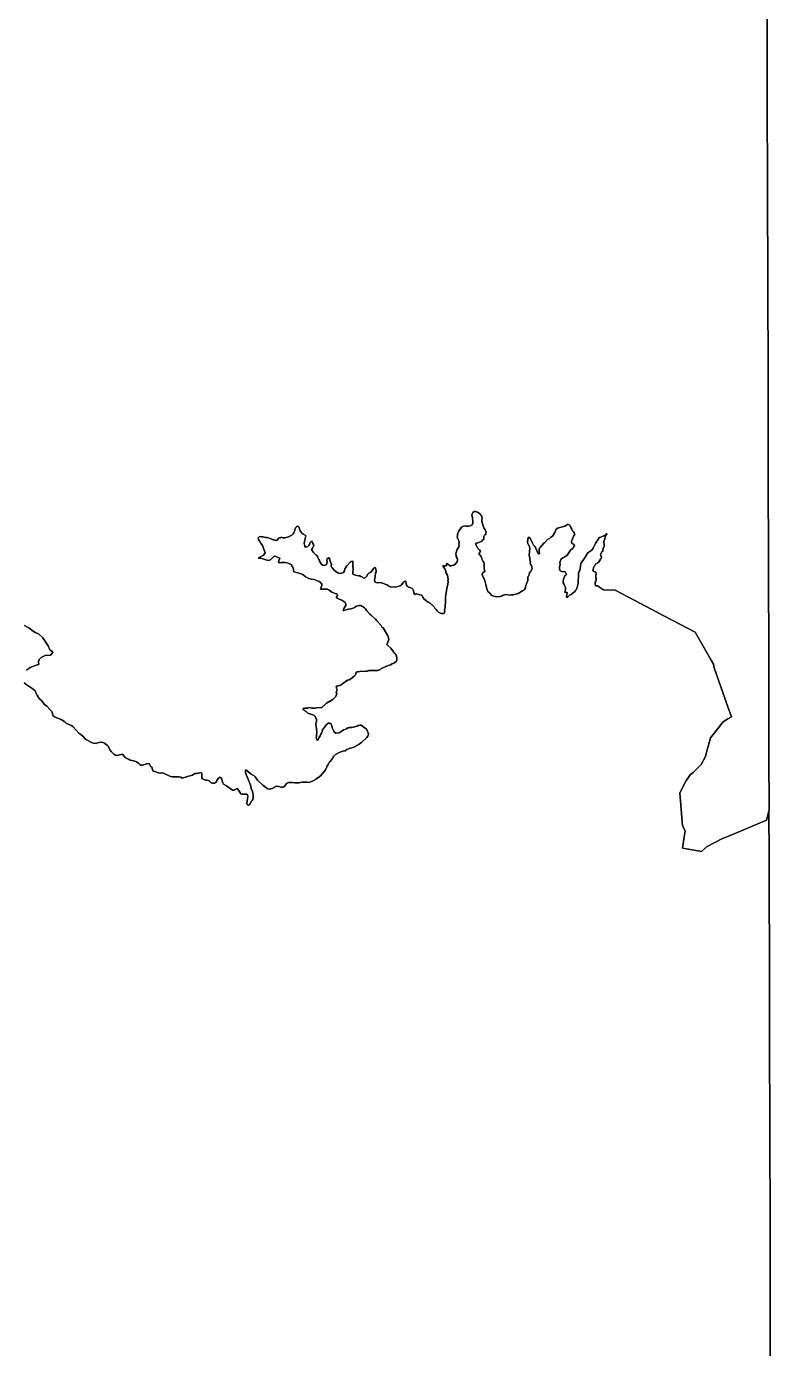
# Model space of a CAD drawing. Header units: inches. Extents: x 141448 to 685535, y 3466439 to 4099221.
# Drawn here: x 510245 to 522978, y 3782327 to 3804949 of the extents above; entities that cross this region are included whole.
import ezdxf

# ---------------------------------------------------------------- set-up
doc = ezdxf.new("R2010")
doc.units = ezdxf.units.IN
doc.header["$MEASUREMENT"] = 0
doc.layers.add('az_county', color=7, linetype='Continuous')

msp = doc.modelspace()

# ---------------------------------------------------------------- linework, layer by layer
at = {"layer": 'az_county'}
for points in [[(522918.375, 3805370.75), (522922.40625, 3803768.75), (522918.5, 3803757.25), (522926.3125, 3802159.25), (522930.3125, 3800556), (522934.25, 3798948.75), (522938.25, 3797337.25), (522942.28125, 3795713.75), (522946.15625, 3794111), (522946.15625, 3794098.25), (522946.28125, 3794093.25), (522950.15625, 3792489.75), (522950.15625, 3792482.5), (522952.59375, 3791540.5), (522948.40625, 3791524.75), (522906.5, 3791367.25), (522248.3125, 3791091), (522169.8125, 3791058.25), (521879.09375, 3790911.25), (521844.90625, 3790878.25), (521798.8125, 3790833.5), (521538.3125, 3790877.75), (521468.59375, 3790889.5), (521485.59375, 3791004.75), (521516.09375, 3791187.75), (521472.40625, 3791270.25), (521424.8125, 3791834.25), (521529.40625, 3792035.5), (521602.8125, 3792141.25), (521655.375, 3792184.75), (521789.375, 3792322.75), (521865.15625, 3792460.25), (521872.375, 3792487.5), (521950.15625, 3792778.25), (522166.5625, 3793052.25), (522247.28125, 3793101.75), (522306.96875, 3793138.25), (522247.46875, 3793309.25), (522015.375, 3793976.75), (522001.78125, 3794036.5), (521962.46875, 3794104.5), (521686.96875, 3794583.25), (521044.28125, 3794923.75), (520646.875, 3795132.25), (520316.78125, 3795305.75), (520119.375, 3795310.75), (520016.96875, 3795376), (519983.875, 3795377.5), (519978.46875, 3795410.5), (519978.375, 3795437.75), (519987.875, 3795458.25), (519991.46875, 3795478.75), (519989.375, 3795530.75), (519989.875, 3795547.75), (519993.875, 3795575.75), (519993.78125, 3795598.25), (519986.46875, 3795606.75), (519973.65625, 3795616.5), (519945.0625, 3795627.25), (519937.78125, 3795636.25), (519940.0625, 3795648.75), (519939.96875, 3795662.75), (519945.875, 3795687), (519951.875, 3795700.5), (519957.875, 3795710.25), (519964.375, 3795716.5), (519973.5625, 3795725.5), (519985.0625, 3795747), (520033.375, 3795777.75), (520065.28125, 3795835.25), (520079.78125, 3795845.75), (520083.375, 3795854.75), (520072.28125, 3795897.25), (520070.28125, 3795912), (520076.875, 3795937.75), (520090.0625, 3795956.75), (520108.28125, 3795972.5), (520108.15625, 3795988.25), (520112.28125, 3796015.25), (520132.5625, 3796058.75), (520131.28125, 3796079.25), (520122.5625, 3796118.75), (520126.0625, 3796141.5), (520132.65625, 3796160.25), (520141.0625, 3796172.75), (520150.46875, 3796224.5), (520163.78125, 3796250.25), (520179.375, 3796261.25), (520173.875, 3796268.5), (520163.5625, 3796265.25), (520134.5625, 3796241.5), (520076.46875, 3796212.5), (520053.375, 3796203.25), (520030.46875, 3796178.75), (519985.375, 3796099.75), (519952.875, 3796047.75), (519944.5625, 3796020.25), (519922.28125, 3795986.75), (519899.875, 3795974.25), (519884.78125, 3795962.25), (519867.875, 3795953.5), (519853.875, 3795940.75), (519840.0625, 3795923.5), (519806.375, 3795869.75), (519729.875, 3795761.25), (519724.96875, 3795716.75), (519716.5625, 3795640), (519698.5625, 3795617.25), (519694.375, 3795586.75), (519694.15625, 3795534.25), (519684.78125, 3795474.75), (519686.875, 3795421), (519670.875, 3795350.25), (519649.28125, 3795310.5), (519634.28125, 3795292.25), (519623.375, 3795272.5), (519564.0625, 3795229.5), (519536.28125, 3795217.25), (519506.65625, 3795189), (519490.28125, 3795180.25), (519485.375, 3795183.25), (519485.375, 3795195.5), (519492.46875, 3795221.25), (519497.0625, 3795263.75), (519487.375, 3795266.75), (519468.5625, 3795264.25), (519460.0625, 3795269.25), (519471.875, 3795314.25), (519468.0625, 3795349.75), (519454.5625, 3795380.75), (519437.875, 3795411.75), (519431.78125, 3795428.75), (519429.15625, 3795457.75), (519433.78125, 3795493.25), (519450.5625, 3795537.25), (519458.96875, 3795549.5), (519473.5625, 3795558.25), (519486.28125, 3795571), (519461.65625, 3795617.75), (519406.96875, 3795621.75), (519379.5625, 3795633.75), (519372.15625, 3795648.75), (519367.875, 3795665.25), (519366.375, 3795694.75), (519372.78125, 3795717.75), (519377.78125, 3795735.5), (519378.875, 3795748.25), (519373.875, 3795769.75), (519376.15625, 3795801.75), (519386.96875, 3795821.5), (519400.875, 3795836.75), (519426.28125, 3795857.75), (519459.5625, 3795874.25), (519497.0625, 3795905), (519522.875, 3795937.25), (519530.78125, 3795955.25), (519554.28125, 3795988.25), (519589.28125, 3796017), (519601.375, 3796023.75), (519606.78125, 3796039.75), (519623.0625, 3796063), (519622.375, 3796071.5), (519611.375, 3796084.25), (519577.28125, 3796108.25), (519572.28125, 3796117.5), (519574.0625, 3796137), (519605.0625, 3796230.25), (519626.15625, 3796259.25), (519619.28125, 3796286), (519607.0625, 3796302.25), (519589.96875, 3796319.75), (519580.0625, 3796344.75), (519561.65625, 3796376.25), (519548.15625, 3796405), (519540.78125, 3796415.25), (519521.28125, 3796427.25), (519501.875, 3796424.75), (519486.78125, 3796414.25), (519457.65625, 3796400.25), (519333.375, 3796362.75), (519310.375, 3796346.75), (519285.28125, 3796290.25), (519247.375, 3796226.5), (519220.78125, 3796209.25), (519187.46875, 3796182.75), (519161.375, 3796169.25), (519114.875, 3796121.5), (519096.78125, 3796108), (519064.28125, 3796070), (519038.375, 3796031), (519026.875, 3796019.75), (519019.65625, 3796007), (519018.46875, 3795996.75), (519020.46875, 3795963.75), (519024.875, 3795944.75), (519024.375, 3795933.25), (519019.5625, 3795923.5), (519004.875, 3795927.75), (518995.78125, 3795937.25), (518968.65625, 3796003), (518958.875, 3796017.75), (518954.46875, 3796034.75), (518940.96875, 3796058.25), (518922.65625, 3796074.75), (518904.28125, 3796107.5), (518864.875, 3796192.75), (518838.0625, 3796210.75), (518829.5625, 3796207), (518817.875, 3796132), (518822.875, 3796103.25), (518830.28125, 3796087.75), (518855.375, 3796051.75), (518857.375, 3796014.75), (518849.5625, 3795903.75), (518851.5625, 3795875), (518858.96875, 3795856.75), (518861.46875, 3795839.75), (518860.375, 3795815.25), (518867.875, 3795787.25), (518867.375, 3795767.75), (518870.5625, 3795750.75), (518886.375, 3795728.25), (518889.5625, 3795718.25), (518895.78125, 3795699.25), (518898.28125, 3795676.75), (518895.375, 3795659.5), (518870.65625, 3795617.25), (518853.0625, 3795607.5), (518845.46875, 3795567.75), (518835.28125, 3795545.75), (518825.65625, 3795530.5), (518822.65625, 3795517.25), (518824.5625, 3795499.5), (518824.15625, 3795470.75), (518806.15625, 3795431.25), (518793.0625, 3795383.5), (518783.46875, 3795363.25), (518776.375, 3795332.25), (518768.5625, 3795312.75), (518757.78125, 3795304), (518735.875, 3795294.25), (518657.875, 3795245.75), (518572.875, 3795225), (518539.5625, 3795222.25), (518526.78125, 3795218), (518441.78125, 3795229.75), (518420.46875, 3795224.75), (518402.28125, 3795217.25), (518385.375, 3795205), (518367.78125, 3795198.25), (518347.78125, 3795193.25), (518294.375, 3795188.75), (518234.78125, 3795198.75), (518208.5625, 3795210.75), (518168.28125, 3795256.25), (518142.5625, 3795278.5), (518134.65625, 3795291.75), (518126.5625, 3795313.25), (518125.96875, 3795324.75), (518114.0625, 3795375.75), (518103.5625, 3795402.75), (518092.46875, 3795445.75), (518091.78125, 3795460.5), (518075.15625, 3795498.25), (518064.0625, 3795514.5), (518054.875, 3795535.25), (518046.28125, 3795555.25), (518042.5625, 3795571.25), (518047.875, 3795587), (518055.0625, 3795597.25), (518079.28125, 3795618.25), (518091.96875, 3795625.75), (518085.28125, 3795637.75), (518083.96875, 3795649.75), (518079.0625, 3795667), (518076.375, 3795718.25), (518075.5625, 3795734), (518076.65625, 3795759), (518072.875, 3795775.25), (518060.0625, 3795796), (518040.375, 3795841.75), (518033.5625, 3795865.25), (518026.78125, 3795881.25), (517998.0625, 3795913.25), (517985.78125, 3795930.75), (517989.375, 3795937.75), (518008.65625, 3795957.75), (518014.65625, 3795969.5), (517995.78125, 3795991.75), (517984.15625, 3795999.25), (517968.28125, 3796017.25), (517955.375, 3796036.75), (517938.78125, 3796070.75), (517933.78125, 3796093.25), (517934.875, 3796105.5), (517971.96875, 3796112.25), (518012.5625, 3796128.5), (518039.78125, 3796142.25), (518050.5625, 3796160.25), (518069.375, 3796177), (518073.875, 3796225.75), (518094.375, 3796249), (518107.65625, 3796269.75), (518112.375, 3796293.75), (518095.78125, 3796333.75), (518082.28125, 3796352.75), (518074.28125, 3796369), (518056.375, 3796421.25), (518040.28125, 3796486.25), (518039.46875, 3796505.25), (518042.375, 3796529), (518040.375, 3796555.25), (518034.875, 3796571.25), (517999.96875, 3796617.25), (517965.875, 3796640.25), (517937.28125, 3796649.25), (517909.28125, 3796647.25), (517883.875, 3796632.25), (517873.0625, 3796612.25), (517865.875, 3796589.75), (517876.5625, 3796539.25), (517882.96875, 3796474.5), (517881.875, 3796450.75), (517873.5625, 3796422.75), (517835.375, 3796402.25), (517808.0625, 3796396), (517770.46875, 3796397.75), (517734.5625, 3796404.25), (517688.5625, 3796383.25), (517637.96875, 3796307.25), (517622.46875, 3796259.75), (517622.0625, 3796229.25), (517617.875, 3796210.75), (517627.15625, 3796180.5), (517641.375, 3796147), (517650.5625, 3796119.25), (517646.5625, 3796089.25), (517647.28125, 3796065.25), (517641.375, 3796046.5), (517612.5625, 3795986), (517598.15625, 3795946.25), (517594.0625, 3795924.25), (517596.0625, 3795899.25), (517600.375, 3795878.75), (517614.5625, 3795850.25), (517620.15625, 3795825.25), (517615.46875, 3795791), (517588.375, 3795753.75), (517559.875, 3795734), (517528.96875, 3795727.75), (517514.46875, 3795718.25), (517502.375, 3795710.5), (517493.28125, 3795718.25), (517474.28125, 3795735.25), (517437.78125, 3795757.75), (517432.5625, 3795761.25), (517432.5625, 3795718.5), (517372.28125, 3795718.5), (517376.0625, 3795710.25), (517390.0625, 3795691.75), (517402.375, 3795668.5), (517420.28125, 3795626), (517421.5625, 3795608.25), (517432.96875, 3795589.25), (517447.375, 3795559.75), (517456.65625, 3795526.25), (517461.15625, 3795486.75), (517458.28125, 3795470.25), (517459.5625, 3795454.25), (517454.375, 3795397.75), (517444.28125, 3795363.25), (517434.0625, 3795298.75), (517416.78125, 3795189.75), (517414.375, 3795078), (517410.28125, 3795058.5), (517411.78125, 3795003.75), (517402.78125, 3794992), (517400.375, 3794964), (517401.78125, 3794936.75), (517395.875, 3794907.25), (517386.875, 3794901.75), (517363.15625, 3794901.75), (517341.28125, 3794905.75), (517318.0625, 3794914.75), (517295.5625, 3794929.25), (517273.5625, 3794947.25), (517255.875, 3794972.25), (517235.65625, 3794994.75), (517223.96875, 3795019.75), (517192.875, 3795045.75), (517184.875, 3795055.25), (517154.375, 3795080.25), (517130.0625, 3795091.75), (517101.375, 3795112.25), (517093.375, 3795121.25), (517051.96875, 3795150.25), (517026.875, 3795186.25), (517011.46875, 3795216.5), (516975.5625, 3795224.25), (516957.375, 3795232), (516921.46875, 3795240.75), (516908.0625, 3795241.5), (516899.65625, 3795229.25), (516889.28125, 3795231), (516876.375, 3795251), (516865.875, 3795296), (516858.375, 3795319.25), (516844.375, 3795334.75), (516824.28125, 3795344.75), (516787.15625, 3795352.25), (516765.875, 3795367.25), (516751.0625, 3795388.75), (516739.28125, 3795443.25), (516735.5625, 3795450.75), (516726.375, 3795457.25), (516710.65625, 3795453.75), (516696.78125, 3795442.5), (516670.28125, 3795399.75), (516656.96875, 3795388.75), (516638.875, 3795378.25), (516558.78125, 3795355.25), (516550.28125, 3795358.25), (516480.46875, 3795354.75), (516438.375, 3795375.75), (516409.78125, 3795395.75), (516339.0625, 3795425.75), (516305.0625, 3795433), (516268.65625, 3795428.5), (516232.15625, 3795434.25), (516215.15625, 3795439.75), (516205.375, 3795454.25), (516202.78125, 3795482.75), (516209.28125, 3795506.25), (516209.78125, 3795529.25), (516215.0625, 3795554.25), (516216.78125, 3795576.75), (516220.875, 3795597.75), (516228.65625, 3795616.5), (516227.96875, 3795636.75), (516226.5625, 3795658.75), (516219.15625, 3795685.25), (516206.375, 3795694.25), (516182.15625, 3795676), (516147.28125, 3795625.25), (516129.15625, 3795606.25), (516101.875, 3795593.75), (516086.15625, 3795577.25), (516061.46875, 3795540), (516047.0625, 3795520.25), (516031.28125, 3795513.75), (516023.375, 3795511.25), (516006.96875, 3795514.25), (515992.96875, 3795523.25), (515985.65625, 3795531.75), (515969.15625, 3795538.75), (515947.875, 3795546), (515928.46875, 3795548.25), (515907.15625, 3795555), (515872.5625, 3795558.25), (515846.875, 3795572.75), (515829.875, 3795585.5), (515829.875, 3795599), (515829.875, 3795604.5), (515829.875, 3795615.25), (515829.78125, 3795630.75), (515835.5625, 3795653.25), (515829.375, 3795722.75), (515829.28125, 3795797), (515803.0625, 3795791.25), (515783.78125, 3795782.75), (515733.0625, 3795725.75), (515727.65625, 3795718.5), (515707.78125, 3795691.5), (515693.875, 3795668.25), (515686.28125, 3795633.5), (515669.96875, 3795606.75), (515659.78125, 3795599.75), (515631.78125, 3795594.25), (515614.78125, 3795588), (515583.15625, 3795595.75), (515572.28125, 3795600.5), (515544.78125, 3795617.25), (515511.875, 3795645.25), (515473.96875, 3795682.75), (515463.5625, 3795699.25), (515461.96875, 3795718.5), (515461.5625, 3795723.75), (515463.875, 3795743.25), (515455.28125, 3795770.5), (515441.78125, 3795798.25), (515429.96875, 3795836.75), (515429.875, 3795857.5), (515418.28125, 3795856.75), (515392.875, 3795839), (515386.375, 3795814), (515390.15625, 3795789.75), (515387.875, 3795755.5), (515378.875, 3795742.75), (515355.28125, 3795730.75), (515332.78125, 3795727.75), (515315.78125, 3795733.75), (515295.0625, 3795750.75), (515272.375, 3795776.25), (515263.15625, 3795795), (515260.0625, 3795809.5), (515247.78125, 3795830.25), (515233.5625, 3795863.75), (515226.78125, 3795886.25), (515201.78125, 3795904.25), (515193.875, 3795914.75), (515184.78125, 3795920), (515155.96875, 3795947.75), (515143.15625, 3795963.75), (515130.875, 3795988), (515131.375, 3796005), (515137.375, 3796024), (515159.5625, 3796054), (515162.5625, 3796072.25), (515158.28125, 3796086.25), (515145.96875, 3796103.25), (515131.78125, 3796137.75), (515119.65625, 3796136.75), (515102.15625, 3796116.25), (515088.375, 3796084), (515076.875, 3796068.75), (515058.28125, 3796051.5), (515040.0625, 3796042.25), (515020.5625, 3796039.25), (515010.78125, 3796056.25), (515000.96875, 3796078.75), (514996.5625, 3796099.25), (515001.28125, 3796135.75), (515008.375, 3796157.25), (515013.0625, 3796182.25), (515022.5625, 3796216.5), (515032.28125, 3796226.25), (515015.15625, 3796243.25), (514974.96875, 3796267.25), (514957.28125, 3796281.25), (514929.0625, 3796318.25), (514913.0625, 3796368.25), (514898.875, 3796395.5), (514883.78125, 3796397.75), (514869.15625, 3796389.25), (514851.65625, 3796368.5), (514842.65625, 3796350.25), (514839.15625, 3796330), (514823.5625, 3796285.25), (514809.78125, 3796267.75), (514783.78125, 3796242.5), (514728.65625, 3796216), (514674.78125, 3796199.25), (514629.78125, 3796201.25), (514602.96875, 3796207.75), (514593.875, 3796198.75), (514573.875, 3796199.75), (514557.5625, 3796190.75), (514537.0625, 3796157), (514523.78125, 3796155.75), (514478.78125, 3796162.75), (514468.375, 3796162), (514442.28125, 3796174.75), (514363.0625, 3796202.75), (514336.96875, 3796205.25), (514298.65625, 3796215.25), (514270.0625, 3796214.5), (514242.78125, 3796221.75), (514225.78125, 3796216.75), (514218.875, 3796202.75), (514210.78125, 3796194.75), (514218.875, 3796174.25), (514224.28125, 3796161.25), (514237.15625, 3796137.5), (514253.0625, 3796112.75), (514286.78125, 3796070.25), (514312.0625, 3795990.5), (514326.28125, 3795958.75), (514328.78125, 3795941.25), (514319.78125, 3795924.75), (514295.65625, 3795896), (514278.65625, 3795891), (514238.78125, 3795867.75), (514219.375, 3795862.5), (514219.375, 3795847.25), (514253.375, 3795848.25), (514275.28125, 3795845.75), (514324.0625, 3795827.25), (514378.78125, 3795811.75), (514403.0625, 3795819.25), (514426.0625, 3795829.25), (514476.15625, 3795878.75), (514497.96875, 3795885), (514540.5625, 3795870), (514578.375, 3795850.25), (514571.28125, 3795820.25), (514560.46875, 3795790.75), (514570.875, 3795773.75), (514606.78125, 3795774), (514674.15625, 3795778.25), (514709.375, 3795772.25), (514734.375, 3795762), (514756.875, 3795750), (514778.875, 3795734.25), (514788.78125, 3795718.5), (514803.375, 3795695.25), (514812.65625, 3795665), (514817.0625, 3795633.75), (514822.0625, 3795619.75), (514842.78125, 3795611.5), (514926.65625, 3795589.5), (514945.5625, 3795582.75), (514982.0625, 3795564.25), (515016.28125, 3795538.75), (515055.28125, 3795514.75), (515076.5625, 3795505.75), (515122.28125, 3795493.25), (515171.46875, 3795484.25), (515253.0625, 3795452.25), (515271.875, 3795440.75), (515298.28125, 3795406.25), (515297.78125, 3795381.25), (515291.28125, 3795356.25), (515276.28125, 3795322.25), (515298.15625, 3795318), (515327.28125, 3795322.25), (515364.875, 3795320.75), (515392.875, 3795323.25), (515417.875, 3795310.75), (515470.28125, 3795271.5), (515498.28125, 3795256.25), (515526.28125, 3795247.25), (515557.875, 3795241.5), (515573.875, 3795223.25), (515550.96875, 3795189), (515550.375, 3795182.25), (515562.0625, 3795166.75), (515596.78125, 3795150.25), (515641.15625, 3795132.75), (515677.78125, 3795111.75), (515698.46875, 3795094.25), (515709.5625, 3795071.25), (515710.875, 3795057.75), (515707.875, 3795040.75), (515699.46875, 3795023.5), (515676.5625, 3794988.25), (515667.46875, 3794957.75), (515674.375, 3794957), (515694.375, 3794961.25), (515733.78125, 3794975), (515753.875, 3794976.25), (515797.5625, 3794984.5), (515831.375, 3794998.25), (515850.28125, 3795000), (515861.78125, 3795010.5), (515893.28125, 3795027.75), (515932.5625, 3795039.5), (515966.65625, 3795038.5), (515995.875, 3795024.75), (516028.78125, 3795001.75), (516049.5625, 3794982.75), (516066.78125, 3794953.75), (516121.78125, 3794893.25), (516149.28125, 3794872.75), (516169.375, 3794850.75), (516216.375, 3794807.25), (516241.46875, 3794776.75), (516314.28125, 3794698.75), (516332.5625, 3794666.5), (516348.46875, 3794656.75), (516368.65625, 3794632.5), (516430.0625, 3794519.5), (516442.375, 3794486.25), (516446.28125, 3794458.75), (516443.28125, 3794442.25), (516411.46875, 3794372), (516427.375, 3794355), (516478.0625, 3794310.75), (516528.78125, 3794247.25), (516541.0625, 3794224.75), (516558.28125, 3794207.75), (516569.28125, 3794188.75), (516585.28125, 3794153), (516584.875, 3794117), (516577.0625, 3794089.75), (516542.65625, 3794057.75), (516502.65625, 3794043.25), (516474.28125, 3794028.75), (516434.28125, 3794012.5), (516346.375, 3793972.25), (516311.875, 3793959.25), (516296.15625, 3793944.75), (516257.96875, 3793929.75), (516225.78125, 3793928.5), (516138.875, 3793929.75), (516104.375, 3793926.5), (516081.875, 3793919.75), (516052.78125, 3793914.75), (515948.875, 3793909.25), (515923.46875, 3793905.25), (515901.5625, 3793908.25), (515883.46875, 3793887.5), (515879.375, 3793858.25), (515858.875, 3793835.5), (515814.78125, 3793797.5), (515765.78125, 3793768.5), (515737.875, 3793761.25), (515618.0625, 3793679.75), (515587.15625, 3793664.5), (515545.28125, 3793660), (515550.28125, 3793645.25), (515552.28125, 3793619.25), (515561.46875, 3793595.5), (515545.375, 3793549.75), (515556.875, 3793537), (515541.375, 3793485.75), (515505.78125, 3793450.25), (515485.875, 3793434.25), (515380.5625, 3793369.75), (515356.375, 3793345), (515297.78125, 3793297.75), (515281.96875, 3793294.75), (515213.96875, 3793293), (515184.28125, 3793287.25), (515130.78125, 3793286.5), (515095.5625, 3793293.5), (515057.96875, 3793283), (515028.28125, 3793282.75), (515002.65625, 3793285.75), (514986.375, 3793279.25), (514981.0625, 3793277.25), (514978.375, 3793267.25), (514980.875, 3793262.5), (514994.96875, 3793249.25), (515009.0625, 3793236.25), (515030.375, 3793225.5), (515061.46875, 3793201.25), (515090.0625, 3793185), (515110.78125, 3793179.25), (515131.46875, 3793177.25), (515160.65625, 3793166), (515183.875, 3793141.75), (515209.8125, 3793090.75), (515208.09375, 3793054.75), (515199.8125, 3793016.75), (515200.8125, 3792958.25), (515206.3125, 3792945.75), (515211.40625, 3792915.25), (515214.5, 3792893.25), (515215.3125, 3792870.25), (515211.3125, 3792831.75), (515210.8125, 3792802.25), (515204.8125, 3792782.25), (515205.1875, 3792776.25), (515206.1875, 3792762.75), (515212.40625, 3792740.75), (515223.40625, 3792733), (515232.40625, 3792743.5), (515240.8125, 3792757.5), (515248.6875, 3792776.25), (515269.6875, 3792809.5), (515278.09375, 3792828.25), (515295.5, 3792856.5), (515306.90625, 3792882.75), (515314, 3792912.25), (515361.59375, 3792982.5), (515382.6875, 3793009.25), (515411.8125, 3793026.75), (515435.40625, 3793025), (515459.8125, 3793013.5), (515470.3125, 3792986.75), (515478.40625, 3792947.25), (515504.3125, 3792891.25), (515518.3125, 3792873.25), (515540.90625, 3792858.75), (515597.90625, 3792860.75), (515645.8125, 3792895.25), (515671.8125, 3792911.25), (515692.40625, 3792921.75), (515723.3125, 3792931), (515744.40625, 3792949.25), (515760.8125, 3792953.75), (515811.1875, 3792955.25), (515879.8125, 3792968.5), (515902.1875, 3792976.5), (515922.09375, 3792988.25), (515948.1875, 3792996.25), (515974.3125, 3792996.25), (516043.90625, 3792945), (516064, 3792925), (516083.09375, 3792887.25), (516091.8125, 3792861.25), (516096.09375, 3792835.75), (516084.1875, 3792804.5), (516066.5, 3792775), (515982.09375, 3792700.25), (515938, 3792667.25), (515847.1875, 3792617.25), (515804.8125, 3792605.25), (515758.09375, 3792588.75), (515725.90625, 3792574.5), (515697.5, 3792553.75), (515661.8125, 3792547.75), (515598.09375, 3792528), (515530.90625, 3792493.5), (515503.6875, 3792465.75), (515491.6875, 3792445.25), (515482.09375, 3792421.75), (515448.90625, 3792376.75), (515432, 3792363.75), (515411, 3792319.75), (515389.90625, 3792290.25), (515360.5, 3792230.5), (515348.40625, 3792213.25), (515274.90625, 3792129.25), (515193.8125, 3792066.75), (515152.6875, 3792041), (515078.09375, 3792013.25), (515050.1875, 3792019), (515014.90625, 3792020.75), (514978.8125, 3792017.25), (514965.8125, 3792016.25), (514903.90625, 3792006), (514875.90625, 3792004.75), (514837.09375, 3792009.25), (514792.6875, 3792010.75), (514758.09375, 3792014.25), (514730.09375, 3792014.25), (514695.59375, 3791993.25), (514652.8125, 3791940.5), (514638.90625, 3791931.25), (514607.90625, 3791932.25), (514558.6875, 3791941.75), (514536.8125, 3791950.75), (514512.5, 3791942.75), (514504, 3791943.25), (514481.59375, 3791925.5), (514447.6875, 3791908.25), (514403.40625, 3791896.25), (514378.5, 3791903), (514335.1875, 3791933.75), (514310.1875, 3791947.75), (514312, 3791952.5), (514292.5, 3791965.25), (514199.09375, 3792053), (514157.40625, 3792108.25), (514140.3125, 3792127.75), (514093.40625, 3792157.25), (514017.09375, 3792216.5), (514000.59375, 3792227.25), (513992.1875, 3792219.25), (513991.1875, 3792185.25), (514012.09375, 3792131.25), (514041.6875, 3792068), (514052.1875, 3792035.75), (514069.40625, 3792001.75), (514081.09375, 3791968.75), (514092.3125, 3791931.75), (514086.90625, 3791920.75), (514112.09375, 3791856.25), (514122.8125, 3791802.75), (514126.6875, 3791752.75), (514120.3125, 3791720.5), (514106.3125, 3791705.75), (514091.3125, 3791685), (514086.5, 3791669.25), (514060.59375, 3791628.75), (514043.59375, 3791626.25), (514032.09375, 3791627.25), (514019.90625, 3791635.75), (514015.59375, 3791650.25), (514028.40625, 3791738.25), (514031.8125, 3791777.75), (514029.3125, 3791804), (514013.40625, 3791813.25), (513992.8125, 3791811.25), (513953.90625, 3791812.25), (513932, 3791813.75), (513913.09375, 3791820.25), (513894.09375, 3791847.25), (513873.90625, 3791881.75), (513851.90625, 3791907.25), (513801, 3791882.5), (513784.09375, 3791879.25), (513771.3125, 3791881.25), (513666.40625, 3791953), (513617, 3791983.25), (513598.59375, 3792018.5), (513591, 3792071.5), (513573.8125, 3792097.5), (513553.8125, 3792101.75), (513530.8125, 3792087.5), (513511.5, 3792060), (513496.5, 3792031.75), (513484.40625, 3792014.75), (513464.40625, 3792003.75), (513445.59375, 3791999.75), (513429.90625, 3792001), (513403.6875, 3792009.25), (513370.09375, 3792044), (513361.5, 3792046.25), (513353.09375, 3792048.75), (513332.40625, 3792051.75), (513310.5, 3792050.75), (513281.90625, 3792062.75), (513260.59375, 3792076.75), (513248.3125, 3792093.75), (513245.5, 3792154.75), (513249.09375, 3792174.25), (513226.59375, 3792183.25), (513210.09375, 3792180.75), (513188.90625, 3792172.75), (513159.8125, 3792165.75), (513127.59375, 3792165.75), (513108.90625, 3792152.75), (513079.8125, 3792136.75), (513047.09375, 3792126.25), (513019.1875, 3792119.75), (512985.3125, 3792108.25), (512911.3125, 3792089.25), (512884.40625, 3792106.75), (512854.59375, 3792111), (512739.90625, 3792109.25), (512708.90625, 3792113.75), (512593.09375, 3792172.75), (512571.90625, 3792175.25), (512535.40625, 3792171.75), (512502.59375, 3792180.75), (512441.8125, 3792202.5), (512414.40625, 3792209), (512403.3125, 3792229), (512397.6875, 3792259.5), (512390.3125, 3792276.5), (512370.8125, 3792289.25), (512364.59375, 3792309.25), (512348.59375, 3792331.25), (512321.90625, 3792337.75), (512263.09375, 3792320.75), (512233.40625, 3792306.75), (512204.8125, 3792310.25), (512185.90625, 3792322.75), (512162.09375, 3792344.75), (512128.59375, 3792366.25), (512099.40625, 3792376), (512020.90625, 3792392), (512000.8125, 3792406.5), (511942.3125, 3792433.5), (511908.09375, 3792473.75), (511896.40625, 3792491.75), (511881.1875, 3792499.75), (511866.6875, 3792494), (511790.90625, 3792472.75), (511768.6875, 3792478.25), (511740.90625, 3792497.75), (511698.1875, 3792540), (511671.3125, 3792572.75), (511662, 3792596.5), (511647.3125, 3792626.25), (511631.90625, 3792648.25), (511582.59375, 3792683.25), (511552.6875, 3792695.75), (511519.90625, 3792700.5), (511458.59375, 3792691), (511443.3125, 3792686.75), (511443.3125, 3792680.75), (511390.1875, 3792688), (511345.5, 3792703.25), (511267.90625, 3792747.25), (511243.6875, 3792764.75), (511219.3125, 3792792), (511174.59375, 3792831.5), (511139.3125, 3792858.25), (511097.3125, 3792910), (511038, 3792970.25), (511013.90625, 3792987.75), (510929.8125, 3793020.75), (510901.8125, 3793048), (510840.59375, 3793091.25), (510765.8125, 3793118.25), (510735.6875, 3793132), (510704.09375, 3793154.75), (510680.40625, 3793226.25), (510651.09375, 3793254.75), (510591.8125, 3793319.25), (510555.8125, 3793349.75), (510530.3125, 3793374.75), (510501.90625, 3793413.25), (510465.8125, 3793448.25), (510432.40625, 3793492.75), (510410.59375, 3793538.25), (510394.90625, 3793581.25), (510339.6875, 3793625.5), (510319.40625, 3793636.25), (510260.6875, 3793676.25), (510204.3125, 3793720.25)], [(522978, 3781190.5), (522974, 3782808), (522970.0625, 3784435.25), (522966.15625, 3786042.25), (522962.03125, 3787673.75), (522958.09375, 3789273.5), (522956.6875, 3789908.75), (522954.1875, 3790875.25), (522949.59375, 3791384.75), (522948.40625, 3791524.75), (522952.59375, 3791540.5), (522950.15625, 3792482.5), (522950.15625, 3792489.75), (522946.28125, 3794093.25), (522946.15625, 3794098.25), (522946.15625, 3794111), (522942.28125, 3795713.75), (522938.25, 3797337.25), (522934.25, 3798948.75), (522930.3125, 3800556), (522926.3125, 3802159.25), (522918.5, 3803757.25), (522922.40625, 3803768.75), (522918.375, 3805370.75)], [(510204.3125, 3793720.25), (510260.6875, 3793676.25), (510319.40625, 3793636.25), (510339.6875, 3793625.5), (510394.90625, 3793581.25), (510410.59375, 3793538.25), (510432.40625, 3793492.75), (510465.8125, 3793448.25), (510501.90625, 3793413.25), (510530.3125, 3793374.75), (510555.8125, 3793349.75), (510591.8125, 3793319.25), (510651.09375, 3793254.75), (510680.40625, 3793226.25), (510704.09375, 3793154.75), (510735.6875, 3793132), (510765.8125, 3793118.25), (510840.59375, 3793091.25), (510901.8125, 3793048), (510929.8125, 3793020.75), (511013.90625, 3792987.75), (511038, 3792970.25), (511097.3125, 3792910), (511139.3125, 3792858.25), (511174.59375, 3792831.5), (511219.3125, 3792792), (511243.6875, 3792764.75), (511267.90625, 3792747.25), (511345.5, 3792703.25), (511390.1875, 3792688), (511443.3125, 3792680.75), (511443.3125, 3792686.75), (511458.59375, 3792691), (511519.90625, 3792700.5), (511552.6875, 3792695.75), (511582.59375, 3792683.25), (511631.90625, 3792648.25), (511647.3125, 3792626.25), (511662, 3792596.5), (511671.3125, 3792572.75), (511698.1875, 3792540), (511740.90625, 3792497.75), (511768.6875, 3792478.25), (511790.90625, 3792472.75), (511866.6875, 3792494), (511881.1875, 3792499.75), (511896.40625, 3792491.75), (511908.09375, 3792473.75), (511942.3125, 3792433.5), (512000.8125, 3792406.5), (512020.90625, 3792392), (512099.40625, 3792376), (512128.59375, 3792366.25), (512162.09375, 3792344.75), (512185.90625, 3792322.75), (512204.8125, 3792310.25), (512233.40625, 3792306.75), (512263.09375, 3792320.75), (512321.90625, 3792337.75), (512348.59375, 3792331.25), (512364.59375, 3792309.25), (512370.8125, 3792289.25), (512390.3125, 3792276.5), (512397.6875, 3792259.5), (512403.3125, 3792229), (512414.40625, 3792209), (512441.8125, 3792202.5), (512502.59375, 3792180.75), (512535.40625, 3792171.75), (512571.90625, 3792175.25), (512593.09375, 3792172.75), (512708.90625, 3792113.75), (512739.90625, 3792109.25), (512854.59375, 3792111), (512884.40625, 3792106.75), (512911.3125, 3792089.25), (512985.3125, 3792108.25), (513019.1875, 3792119.75), (513047.09375, 3792126.25), (513079.8125, 3792136.75), (513108.90625, 3792152.75), (513127.59375, 3792165.75), (513159.8125, 3792165.75), (513188.90625, 3792172.75), (513210.09375, 3792180.75), (513226.59375, 3792183.25), (513249.09375, 3792174.25), (513245.5, 3792154.75), (513248.3125, 3792093.75), (513260.59375, 3792076.75), (513281.90625, 3792062.75), (513310.5, 3792050.75), (513332.40625, 3792051.75), (513353.09375, 3792048.75), (513361.5, 3792046.25), (513370.09375, 3792044), (513403.6875, 3792009.25), (513429.90625, 3792001), (513445.59375, 3791999.75), (513464.40625, 3792003.75), (513484.40625, 3792014.75), (513496.5, 3792031.75), (513511.5, 3792060), (513530.8125, 3792087.5), (513553.8125, 3792101.75), (513573.8125, 3792097.5), (513591, 3792071.5), (513598.59375, 3792018.5), (513617, 3791983.25), (513666.40625, 3791953), (513771.3125, 3791881.25), (513784.09375, 3791879.25), (513801, 3791882.5), (513851.90625, 3791907.25), (513873.90625, 3791881.75), (513894.09375, 3791847.25), (513913.09375, 3791820.25), (513932, 3791813.75), (513953.90625, 3791812.25), (513992.8125, 3791811.25), (514013.40625, 3791813.25), (514029.3125, 3791804), (514031.8125, 3791777.75), (514028.40625, 3791738.25), (514015.59375, 3791650.25), (514019.90625, 3791635.75), (514032.09375, 3791627.25), (514043.59375, 3791626.25), (514060.59375, 3791628.75), (514086.5, 3791669.25), (514091.3125, 3791685), (514106.3125, 3791705.75), (514120.3125, 3791720.5), (514126.6875, 3791752.75), (514122.8125, 3791802.75), (514112.09375, 3791856.25), (514086.90625, 3791920.75), (514092.3125, 3791931.75), (514081.09375, 3791968.75), (514069.40625, 3792001.75), (514052.1875, 3792035.75), (514041.6875, 3792068), (514012.09375, 3792131.25), (513991.1875, 3792185.25), (513992.1875, 3792219.25), (514000.59375, 3792227.25), (514017.09375, 3792216.5), (514093.40625, 3792157.25), (514140.3125, 3792127.75), (514157.40625, 3792108.25), (514199.09375, 3792053), (514292.5, 3791965.25), (514312, 3791952.5), (514310.1875, 3791947.75), (514335.1875, 3791933.75), (514378.5, 3791903), (514403.40625, 3791896.25), (514447.6875, 3791908.25), (514481.59375, 3791925.5), (514504, 3791943.25), (514512.5, 3791942.75), (514536.8125, 3791950.75), (514558.6875, 3791941.75), (514607.90625, 3791932.25), (514638.90625, 3791931.25), (514652.8125, 3791940.5), (514695.59375, 3791993.25), (514730.09375, 3792014.25), (514758.09375, 3792014.25), (514792.6875, 3792010.75), (514837.09375, 3792009.25), (514875.90625, 3792004.75), (514903.90625, 3792006), (514965.8125, 3792016.25), (514978.8125, 3792017.25), (515014.90625, 3792020.75), (515050.1875, 3792019), (515078.09375, 3792013.25), (515152.6875, 3792041), (515193.8125, 3792066.75), (515274.90625, 3792129.25), (515348.40625, 3792213.25), (515360.5, 3792230.5), (515389.90625, 3792290.25), (515411, 3792319.75), (515432, 3792363.75), (515448.90625, 3792376.75), (515482.09375, 3792421.75), (515491.6875, 3792445.25), (515503.6875, 3792465.75), (515530.90625, 3792493.5), (515598.09375, 3792528), (515661.8125, 3792547.75), (515697.5, 3792553.75), (515725.90625, 3792574.5), (515758.09375, 3792588.75), (515804.8125, 3792605.25), (515847.1875, 3792617.25), (515938, 3792667.25), (515982.09375, 3792700.25), (516066.5, 3792775), (516084.1875, 3792804.5), (516096.09375, 3792835.75), (516091.8125, 3792861.25), (516083.09375, 3792887.25), (516064, 3792925), (516043.90625, 3792945), (515974.3125, 3792996.25), (515948.1875, 3792996.25), (515922.09375, 3792988.25), (515902.1875, 3792976.5), (515879.8125, 3792968.5), (515811.1875, 3792955.25), (515760.8125, 3792953.75), (515744.40625, 3792949.25), (515723.3125, 3792931), (515692.40625, 3792921.75), (515671.8125, 3792911.25), (515645.8125, 3792895.25), (515597.90625, 3792860.75), (515540.90625, 3792858.75), (515518.3125, 3792873.25), (515504.3125, 3792891.25), (515478.40625, 3792947.25), (515470.3125, 3792986.75), (515459.8125, 3793013.5), (515435.40625, 3793025), (515411.8125, 3793026.75), (515382.6875, 3793009.25), (515361.59375, 3792982.5), (515314, 3792912.25), (515306.90625, 3792882.75), (515295.5, 3792856.5), (515278.09375, 3792828.25), (515269.6875, 3792809.5), (515248.6875, 3792776.25), (515240.8125, 3792757.5), (515232.40625, 3792743.5), (515223.40625, 3792733), (515212.40625, 3792740.75), (515206.1875, 3792762.75), (515205.1875, 3792776.25), (515204.8125, 3792782.25), (515210.8125, 3792802.25), (515211.3125, 3792831.75), (515215.3125, 3792870.25), (515214.5, 3792893.25), (515211.40625, 3792915.25), (515206.3125, 3792945.75), (515200.8125, 3792958.25), (515199.8125, 3793016.75), (515208.09375, 3793054.75), (515209.8125, 3793090.75), (515183.875, 3793141.75), (515160.65625, 3793166), (515131.46875, 3793177.25), (515110.78125, 3793179.25), (515090.0625, 3793185), (515061.46875, 3793201.25), (515030.375, 3793225.5), (515009.0625, 3793236.25), (514994.96875, 3793249.25), (514980.875, 3793262.5), (514978.375, 3793267.25), (514981.0625, 3793277.25), (514986.375, 3793279.25), (515002.65625, 3793285.75), (515028.28125, 3793282.75), (515057.96875, 3793283), (515095.5625, 3793293.5), (515130.78125, 3793286.5), (515184.28125, 3793287.25), (515213.96875, 3793293), (515281.96875, 3793294.75), (515297.78125, 3793297.75), (515356.375, 3793345), (515380.5625, 3793369.75), (515485.875, 3793434.25), (515505.78125, 3793450.25), (515541.375, 3793485.75), (515556.875, 3793537), (515545.375, 3793549.75), (515561.46875, 3793595.5), (515552.28125, 3793619.25), (515550.28125, 3793645.25), (515545.28125, 3793660), (515587.15625, 3793664.5), (515618.0625, 3793679.75), (515737.875, 3793761.25), (515765.78125, 3793768.5), (515814.78125, 3793797.5), (515858.875, 3793835.5), (515879.375, 3793858.25), (515883.46875, 3793887.5), (515901.5625, 3793908.25), (515923.46875, 3793905.25), (515948.875, 3793909.25), (516052.78125, 3793914.75), (516081.875, 3793919.75), (516104.375, 3793926.5), (516138.875, 3793929.75), (516225.78125, 3793928.5), (516257.96875, 3793929.75), (516296.15625, 3793944.75), (516311.875, 3793959.25), (516346.375, 3793972.25), (516434.28125, 3794012.5), (516474.28125, 3794028.75), (516502.65625, 3794043.25), (516542.65625, 3794057.75), (516577.0625, 3794089.75), (516584.875, 3794117), (516585.28125, 3794153), (516569.28125, 3794188.75), (516558.28125, 3794207.75), (516541.0625, 3794224.75), (516528.78125, 3794247.25), (516478.0625, 3794310.75), (516427.375, 3794355), (516411.46875, 3794372), (516443.28125, 3794442.25), (516446.28125, 3794458.75), (516442.375, 3794486.25), (516430.0625, 3794519.5), (516368.65625, 3794632.5), (516348.46875, 3794656.75), (516332.5625, 3794666.5), (516314.28125, 3794698.75), (516241.46875, 3794776.75), (516216.375, 3794807.25), (516169.375, 3794850.75), (516149.28125, 3794872.75), (516121.78125, 3794893.25), (516066.78125, 3794953.75), (516049.5625, 3794982.75), (516028.78125, 3795001.75), (515995.875, 3795024.75), (515966.65625, 3795038.5), (515932.5625, 3795039.5), (515893.28125, 3795027.75), (515861.78125, 3795010.5), (515850.28125, 3795000), (515831.375, 3794998.25), (515797.5625, 3794984.5), (515753.875, 3794976.25), (515733.78125, 3794975), (515694.375, 3794961.25), (515674.375, 3794957), (515667.46875, 3794957.75), (515676.5625, 3794988.25), (515699.46875, 3795023.5), (515707.875, 3795040.75), (515710.875, 3795057.75), (515709.5625, 3795071.25), (515698.46875, 3795094.25), (515677.78125, 3795111.75), (515641.15625, 3795132.75), (515596.78125, 3795150.25), (515562.0625, 3795166.75), (515550.375, 3795182.25), (515550.96875, 3795189), (515573.875, 3795223.25), (515557.875, 3795241.5), (515526.28125, 3795247.25), (515498.28125, 3795256.25), (515470.28125, 3795271.5), (515417.875, 3795310.75), (515392.875, 3795323.25), (515364.875, 3795320.75), (515327.28125, 3795322.25), (515298.15625, 3795318), (515276.28125, 3795322.25), (515291.28125, 3795356.25), (515297.78125, 3795381.25), (515298.28125, 3795406.25), (515271.875, 3795440.75), (515253.0625, 3795452.25), (515171.46875, 3795484.25), (515122.28125, 3795493.25), (515076.5625, 3795505.75), (515055.28125, 3795514.75), (515016.28125, 3795538.75), (514982.0625, 3795564.25), (514945.5625, 3795582.75), (514926.65625, 3795589.5), (514842.78125, 3795611.5), (514822.0625, 3795619.75), (514817.0625, 3795633.75), (514812.65625, 3795665), (514803.375, 3795695.25), (514788.78125, 3795718.5), (514778.875, 3795734.25), (514756.875, 3795750), (514734.375, 3795762), (514709.375, 3795772.25), (514674.15625, 3795778.25), (514606.78125, 3795774), (514570.875, 3795773.75), (514560.46875, 3795790.75), (514571.28125, 3795820.25), (514578.375, 3795850.25), (514540.5625, 3795870), (514497.96875, 3795885), (514476.15625, 3795878.75), (514426.0625, 3795829.25), (514403.0625, 3795819.25), (514378.78125, 3795811.75), (514324.0625, 3795827.25), (514275.28125, 3795845.75), (514253.375, 3795848.25), (514219.375, 3795847.25), (514219.375, 3795862.5), (514238.78125, 3795867.75), (514278.65625, 3795891), (514295.65625, 3795896), (514319.78125, 3795924.75), (514328.78125, 3795941.25), (514326.28125, 3795958.75), (514312.0625, 3795990.5), (514286.78125, 3796070.25), (514253.0625, 3796112.75), (514237.15625, 3796137.5), (514224.28125, 3796161.25), (514218.875, 3796174.25), (514210.78125, 3796194.75), (514218.875, 3796202.75), (514225.78125, 3796216.75), (514242.78125, 3796221.75), (514270.0625, 3796214.5), (514298.65625, 3796215.25), (514336.96875, 3796205.25), (514363.0625, 3796202.75), (514442.28125, 3796174.75), (514468.375, 3796162), (514478.78125, 3796162.75), (514523.78125, 3796155.75), (514537.0625, 3796157), (514557.5625, 3796190.75), (514573.875, 3796199.75), (514593.875, 3796198.75), (514602.96875, 3796207.75), (514629.78125, 3796201.25), (514674.78125, 3796199.25), (514728.65625, 3796216), (514783.78125, 3796242.5), (514809.78125, 3796267.75), (514823.5625, 3796285.25), (514839.15625, 3796330), (514842.65625, 3796350.25), (514851.65625, 3796368.5), (514869.15625, 3796389.25), (514883.78125, 3796397.75), (514898.875, 3796395.5), (514913.0625, 3796368.25), (514929.0625, 3796318.25), (514957.28125, 3796281.25), (514974.96875, 3796267.25), (515015.15625, 3796243.25), (515032.28125, 3796226.25), (515022.5625, 3796216.5), (515013.0625, 3796182.25), (515008.375, 3796157.25), (515001.28125, 3796135.75), (514996.5625, 3796099.25), (515000.96875, 3796078.75), (515010.78125, 3796056.25), (515020.5625, 3796039.25), (515040.0625, 3796042.25), (515058.28125, 3796051.5), (515076.875, 3796068.75), (515088.375, 3796084), (515102.15625, 3796116.25), (515119.65625, 3796136.75), (515131.78125, 3796137.75), (515145.96875, 3796103.25), (515158.28125, 3796086.25), (515162.5625, 3796072.25), (515159.5625, 3796054), (515137.375, 3796024), (515131.375, 3796005), (515130.875, 3795988), (515143.15625, 3795963.75), (515155.96875, 3795947.75), (515184.78125, 3795920), (515193.875, 3795914.75), (515201.78125, 3795904.25), (515226.78125, 3795886.25), (515233.5625, 3795863.75), (515247.78125, 3795830.25), (515260.0625, 3795809.5), (515263.15625, 3795795), (515272.375, 3795776.25), (515295.0625, 3795750.75), (515315.78125, 3795733.75), (515332.78125, 3795727.75), (515355.28125, 3795730.75), (515378.875, 3795742.75), (515387.875, 3795755.5), (515390.15625, 3795789.75), (515386.375, 3795814), (515392.875, 3795839), (515418.28125, 3795856.75), (515429.875, 3795857.5), (515429.96875, 3795836.75), (515441.78125, 3795798.25), (515455.28125, 3795770.5), (515463.875, 3795743.25), (515461.5625, 3795723.75), (515461.96875, 3795718.5), (515463.5625, 3795699.25), (515473.96875, 3795682.75), (515511.875, 3795645.25), (515544.78125, 3795617.25), (515572.28125, 3795600.5), (515583.15625, 3795595.75), (515614.78125, 3795588), (515631.78125, 3795594.25), (515659.78125, 3795599.75), (515669.96875, 3795606.75), (515686.28125, 3795633.5), (515693.875, 3795668.25), (515707.78125, 3795691.5), (515727.65625, 3795718.5), (515733.0625, 3795725.75), (515783.78125, 3795782.75), (515803.0625, 3795791.25), (515829.28125, 3795797), (515829.375, 3795722.75), (515835.5625, 3795653.25), (515829.78125, 3795630.75), (515829.875, 3795615.25), (515829.875, 3795604.5), (515829.875, 3795599), (515829.875, 3795585.5), (515846.875, 3795572.75), (515872.5625, 3795558.25), (515907.15625, 3795555), (515928.46875, 3795548.25), (515947.875, 3795546), (515969.15625, 3795538.75), (515985.65625, 3795531.75), (515992.96875, 3795523.25), (516006.96875, 3795514.25), (516023.375, 3795511.25), (516031.28125, 3795513.75), (516047.0625, 3795520.25), (516061.46875, 3795540), (516086.15625, 3795577.25), (516101.875, 3795593.75), (516129.15625, 3795606.25), (516147.28125, 3795625.25), (516182.15625, 3795676), (516206.375, 3795694.25), (516219.15625, 3795685.25), (516226.5625, 3795658.75), (516227.96875, 3795636.75), (516228.65625, 3795616.5), (516220.875, 3795597.75), (516216.78125, 3795576.75), (516215.0625, 3795554.25), (516209.78125, 3795529.25), (516209.28125, 3795506.25), (516202.78125, 3795482.75), (516205.375, 3795454.25), (516215.15625, 3795439.75), (516232.15625, 3795434.25), (516268.65625, 3795428.5), (516305.0625, 3795433), (516339.0625, 3795425.75), (516409.78125, 3795395.75), (516438.375, 3795375.75), (516480.46875, 3795354.75), (516550.28125, 3795358.25), (516558.78125, 3795355.25), (516638.875, 3795378.25), (516656.96875, 3795388.75), (516670.28125, 3795399.75), (516696.78125, 3795442.5), (516710.65625, 3795453.75), (516726.375, 3795457.25), (516735.5625, 3795450.75), (516739.28125, 3795443.25), (516751.0625, 3795388.75), (516765.875, 3795367.25), (516787.15625, 3795352.25), (516824.28125, 3795344.75), (516844.375, 3795334.75), (516858.375, 3795319.25), (516865.875, 3795296), (516876.375, 3795251), (516889.28125, 3795231), (516899.65625, 3795229.25), (516908.0625, 3795241.5), (516921.46875, 3795240.75), (516957.375, 3795232), (516975.5625, 3795224.25), (517011.46875, 3795216.5), (517026.875, 3795186.25), (517051.96875, 3795150.25), (517093.375, 3795121.25), (517101.375, 3795112.25), (517130.0625, 3795091.75), (517154.375, 3795080.25), (517184.875, 3795055.25), (517192.875, 3795045.75), (517223.96875, 3795019.75), (517235.65625, 3794994.75), (517255.875, 3794972.25), (517273.5625, 3794947.25), (517295.5625, 3794929.25), (517318.0625, 3794914.75), (517341.28125, 3794905.75), (517363.15625, 3794901.75), (517386.875, 3794901.75), (517395.875, 3794907.25), (517401.78125, 3794936.75), (517400.375, 3794964), (517402.78125, 3794992), (517411.78125, 3795003.75), (517410.28125, 3795058.5), (517414.375, 3795078), (517416.78125, 3795189.75), (517434.0625, 3795298.75), (517444.28125, 3795363.25), (517454.375, 3795397.75), (517459.5625, 3795454.25), (517458.28125, 3795470.25), (517461.15625, 3795486.75), (517456.65625, 3795526.25), (517447.375, 3795559.75), (517432.96875, 3795589.25), (517421.5625, 3795608.25), (517420.28125, 3795626), (517402.375, 3795668.5), (517390.0625, 3795691.75), (517376.0625, 3795710.25), (517372.28125, 3795718.5), (517432.5625, 3795718.5), (517432.5625, 3795761.25), (517437.78125, 3795757.75), (517474.28125, 3795735.25), (517493.28125, 3795718.25), (517502.375, 3795710.5), (517514.46875, 3795718.25), (517528.96875, 3795727.75), (517559.875, 3795734), (517588.375, 3795753.75), (517615.46875, 3795791), (517620.15625, 3795825.25), (517614.5625, 3795850.25), (517600.375, 3795878.75), (517596.0625, 3795899.25), (517594.0625, 3795924.25), (517598.15625, 3795946.25), (517612.5625, 3795986), (517641.375, 3796046.5), (517647.28125, 3796065.25), (517646.5625, 3796089.25), (517650.5625, 3796119.25), (517641.375, 3796147), (517627.15625, 3796180.5), (517617.875, 3796210.75), (517622.0625, 3796229.25), (517622.46875, 3796259.75), (517637.96875, 3796307.25), (517688.5625, 3796383.25), (517734.5625, 3796404.25), (517770.46875, 3796397.75), (517808.0625, 3796396), (517835.375, 3796402.25), (517873.5625, 3796422.75), (517881.875, 3796450.75), (517882.96875, 3796474.5), (517876.5625, 3796539.25), (517865.875, 3796589.75), (517873.0625, 3796612.25), (517883.875, 3796632.25), (517909.28125, 3796647.25), (517937.28125, 3796649.25), (517965.875, 3796640.25), (517999.96875, 3796617.25), (518034.875, 3796571.25), (518040.375, 3796555.25), (518042.375, 3796529), (518039.46875, 3796505.25), (518040.28125, 3796486.25), (518056.375, 3796421.25), (518074.28125, 3796369), (518082.28125, 3796352.75), (518095.78125, 3796333.75), (518112.375, 3796293.75), (518107.65625, 3796269.75), (518094.375, 3796249), (518073.875, 3796225.75), (518069.375, 3796177), (518050.5625, 3796160.25), (518039.78125, 3796142.25), (518012.5625, 3796128.5), (517971.96875, 3796112.25), (517934.875, 3796105.5), (517933.78125, 3796093.25), (517938.78125, 3796070.75), (517955.375, 3796036.75), (517968.28125, 3796017.25), (517984.15625, 3795999.25), (517995.78125, 3795991.75), (518014.65625, 3795969.5), (518008.65625, 3795957.75), (517989.375, 3795937.75), (517985.78125, 3795930.75), (517998.0625, 3795913.25), (518026.78125, 3795881.25), (518033.5625, 3795865.25), (518040.375, 3795841.75), (518060.0625, 3795796), (518072.875, 3795775.25), (518076.65625, 3795759), (518075.5625, 3795734), (518076.375, 3795718.25), (518079.0625, 3795667), (518083.96875, 3795649.75), (518085.28125, 3795637.75), (518091.96875, 3795625.75), (518079.28125, 3795618.25), (518055.0625, 3795597.25), (518047.875, 3795587), (518042.5625, 3795571.25), (518046.28125, 3795555.25), (518054.875, 3795535.25), (518064.0625, 3795514.5), (518075.15625, 3795498.25), (518091.78125, 3795460.5), (518092.46875, 3795445.75), (518103.5625, 3795402.75), (518114.0625, 3795375.75), (518125.96875, 3795324.75), (518126.5625, 3795313.25), (518134.65625, 3795291.75), (518142.5625, 3795278.5), (518168.28125, 3795256.25), (518208.5625, 3795210.75), (518234.78125, 3795198.75), (518294.375, 3795188.75), (518347.78125, 3795193.25), (518367.78125, 3795198.25), (518385.375, 3795205), (518402.28125, 3795217.25), (518420.46875, 3795224.75), (518441.78125, 3795229.75), (518526.78125, 3795218), (518539.5625, 3795222.25), (518572.875, 3795225), (518657.875, 3795245.75), (518735.875, 3795294.25), (518757.78125, 3795304), (518768.5625, 3795312.75), (518776.375, 3795332.25), (518783.46875, 3795363.25), (518793.0625, 3795383.5), (518806.15625, 3795431.25), (518824.15625, 3795470.75), (518824.5625, 3795499.5), (518822.65625, 3795517.25), (518825.65625, 3795530.5), (518835.28125, 3795545.75), (518845.46875, 3795567.75), (518853.0625, 3795607.5), (518870.65625, 3795617.25), (518895.375, 3795659.5), (518898.28125, 3795676.75), (518895.78125, 3795699.25), (518889.5625, 3795718.25), (518886.375, 3795728.25), (518870.5625, 3795750.75), (518867.375, 3795767.75), (518867.875, 3795787.25), (518860.375, 3795815.25), (518861.46875, 3795839.75), (518858.96875, 3795856.75), (518851.5625, 3795875), (518849.5625, 3795903.75), (518857.375, 3796014.75), (518855.375, 3796051.75), (518830.28125, 3796087.75), (518822.875, 3796103.25), (518817.875, 3796132), (518829.5625, 3796207), (518838.0625, 3796210.75), (518864.875, 3796192.75), (518904.28125, 3796107.5), (518922.65625, 3796074.75), (518940.96875, 3796058.25), (518954.46875, 3796034.75), (518958.875, 3796017.75), (518968.65625, 3796003), (518995.78125, 3795937.25), (519004.875, 3795927.75), (519019.5625, 3795923.5), (519024.375, 3795933.25), (519024.875, 3795944.75), (519020.46875, 3795963.75), (519018.46875, 3795996.75), (519019.65625, 3796007), (519026.875, 3796019.75), (519038.375, 3796031), (519064.28125, 3796070), (519096.78125, 3796108), (519114.875, 3796121.5), (519161.375, 3796169.25), (519187.46875, 3796182.75), (519220.78125, 3796209.25), (519247.375, 3796226.5), (519285.28125, 3796290.25), (519310.375, 3796346.75), (519333.375, 3796362.75), (519457.65625, 3796400.25), (519486.78125, 3796414.25), (519501.875, 3796424.75), (519521.28125, 3796427.25), (519540.78125, 3796415.25), (519548.15625, 3796405), (519561.65625, 3796376.25), (519580.0625, 3796344.75), (519589.96875, 3796319.75), (519607.0625, 3796302.25), (519619.28125, 3796286), (519626.15625, 3796259.25), (519605.0625, 3796230.25), (519574.0625, 3796137), (519572.28125, 3796117.5), (519577.28125, 3796108.25), (519611.375, 3796084.25), (519622.375, 3796071.5), (519623.0625, 3796063), (519606.78125, 3796039.75), (519601.375, 3796023.75), (519589.28125, 3796017), (519554.28125, 3795988.25), (519530.78125, 3795955.25), (519522.875, 3795937.25), (519497.0625, 3795905), (519459.5625, 3795874.25), (519426.28125, 3795857.75), (519400.875, 3795836.75), (519386.96875, 3795821.5), (519376.15625, 3795801.75), (519373.875, 3795769.75), (519378.875, 3795748.25), (519377.78125, 3795735.5), (519372.78125, 3795717.75), (519366.375, 3795694.75), (519367.875, 3795665.25), (519372.15625, 3795648.75), (519379.5625, 3795633.75), (519406.96875, 3795621.75), (519461.65625, 3795617.75), (519486.28125, 3795571), (519473.5625, 3795558.25), (519458.96875, 3795549.5), (519450.5625, 3795537.25), (519433.78125, 3795493.25), (519429.15625, 3795457.75), (519431.78125, 3795428.75), (519437.875, 3795411.75), (519454.5625, 3795380.75), (519468.0625, 3795349.75), (519471.875, 3795314.25), (519460.0625, 3795269.25), (519468.5625, 3795264.25), (519487.375, 3795266.75), (519497.0625, 3795263.75), (519492.46875, 3795221.25), (519485.375, 3795195.5), (519485.375, 3795183.25), (519490.28125, 3795180.25), (519506.65625, 3795189), (519536.28125, 3795217.25), (519564.0625, 3795229.5), (519623.375, 3795272.5), (519634.28125, 3795292.25), (519649.28125, 3795310.5), (519670.875, 3795350.25), (519686.875, 3795421), (519684.78125, 3795474.75), (519694.15625, 3795534.25), (519694.375, 3795586.75), (519698.5625, 3795617.25), (519716.5625, 3795640), (519724.96875, 3795716.75), (519729.875, 3795761.25), (519806.375, 3795869.75), (519840.0625, 3795923.5), (519853.875, 3795940.75), (519867.875, 3795953.5), (519884.78125, 3795962.25), (519899.875, 3795974.25), (519922.28125, 3795986.75), (519944.5625, 3796020.25), (519952.875, 3796047.75), (519985.375, 3796099.75), (520030.46875, 3796178.75), (520053.375, 3796203.25), (520076.46875, 3796212.5), (520134.5625, 3796241.5), (520163.5625, 3796265.25), (520173.875, 3796268.5), (520179.375, 3796261.25), (520163.78125, 3796250.25), (520150.46875, 3796224.5), (520141.0625, 3796172.75), (520132.65625, 3796160.25), (520126.0625, 3796141.5), (520122.5625, 3796118.75), (520131.28125, 3796079.25), (520132.5625, 3796058.75), (520112.28125, 3796015.25), (520108.15625, 3795988.25), (520108.28125, 3795972.5), (520090.0625, 3795956.75), (520076.875, 3795937.75), (520070.28125, 3795912), (520072.28125, 3795897.25), (520083.375, 3795854.75), (520079.78125, 3795845.75), (520065.28125, 3795835.25), (520033.375, 3795777.75), (519985.0625, 3795747), (519973.5625, 3795725.5), (519964.375, 3795716.5), (519957.875, 3795710.25), (519951.875, 3795700.5), (519945.875, 3795687), (519939.96875, 3795662.75), (519940.0625, 3795648.75), (519937.78125, 3795636.25), (519945.0625, 3795627.25), (519973.65625, 3795616.5), (519986.46875, 3795606.75), (519993.78125, 3795598.25), (519993.875, 3795575.75), (519989.875, 3795547.75), (519989.375, 3795530.75), (519991.46875, 3795478.75), (519987.875, 3795458.25), (519978.375, 3795437.75), (519978.46875, 3795410.5), (519983.875, 3795377.5), (520016.96875, 3795376), (520119.375, 3795310.75), (520316.78125, 3795305.75), (520646.875, 3795132.25), (521044.28125, 3794923.75), (521686.96875, 3794583.25), (521962.46875, 3794104.5), (522001.78125, 3794036.5), (522015.375, 3793976.75), (522247.46875, 3793309.25), (522306.96875, 3793138.25), (522247.28125, 3793101.75), (522166.5625, 3793052.25), (521950.15625, 3792778.25), (521872.375, 3792487.5), (521865.15625, 3792460.25), (521789.375, 3792322.75), (521655.375, 3792184.75), (521602.8125, 3792141.25), (521529.40625, 3792035.5), (521424.8125, 3791834.25), (521472.40625, 3791270.25), (521516.09375, 3791187.75), (521485.59375, 3791004.75), (521468.59375, 3790889.5), (521538.3125, 3790877.75), (521798.8125, 3790833.5), (521844.90625, 3790878.25), (521879.09375, 3790911.25), (522169.8125, 3791058.25), (522248.3125, 3791091), (522906.5, 3791367.25), (522948.40625, 3791524.75), (522949.59375, 3791384.75), (522954.1875, 3790875.25), (522956.6875, 3789908.75), (522958.09375, 3789273.5), (522962.03125, 3787673.75), (522966.15625, 3786042.25), (522970.0625, 3784435.25), (522974, 3782808), (522978, 3781190.5)], [(510245.40625, 3793934.75), (510309.875, 3793977.75), (510353.5625, 3794000), (510413.78125, 3794019.75), (510457.28125, 3794029.5), (510450.65625, 3794071.25), (510458.65625, 3794112), (510468.28125, 3794121.75), (510500.0625, 3794154.25), (510567.875, 3794184.75), (510655.0625, 3794191.75), (510698.28125, 3794238.5), (510683.78125, 3794256.25), (510647.875, 3794281.5), (510618.78125, 3794351.75), (510560.15625, 3794433.75), (510524.65625, 3794490.25), (510448.78125, 3794560), (510407.78125, 3794574), (510362.15625, 3794599.5), (510284.15625, 3794656.25), (510211.46875, 3794696.75)], [(510211.46875, 3794696.75), (510284.15625, 3794656.25), (510362.15625, 3794599.5), (510407.78125, 3794574), (510448.78125, 3794560), (510524.65625, 3794490.25), (510560.15625, 3794433.75), (510618.78125, 3794351.75), (510647.875, 3794281.5), (510683.78125, 3794256.25), (510698.28125, 3794238.5), (510655.0625, 3794191.75), (510567.875, 3794184.75), (510500.0625, 3794154.25), (510468.28125, 3794121.75), (510458.65625, 3794112), (510450.65625, 3794071.25), (510457.28125, 3794029.5), (510413.78125, 3794019.75), (510353.5625, 3794000), (510309.875, 3793977.75), (510245.40625, 3793934.75)]]:
    msp.add_lwpolyline(points, dxfattribs=at)

doc.saveas('drawing.dxf')
